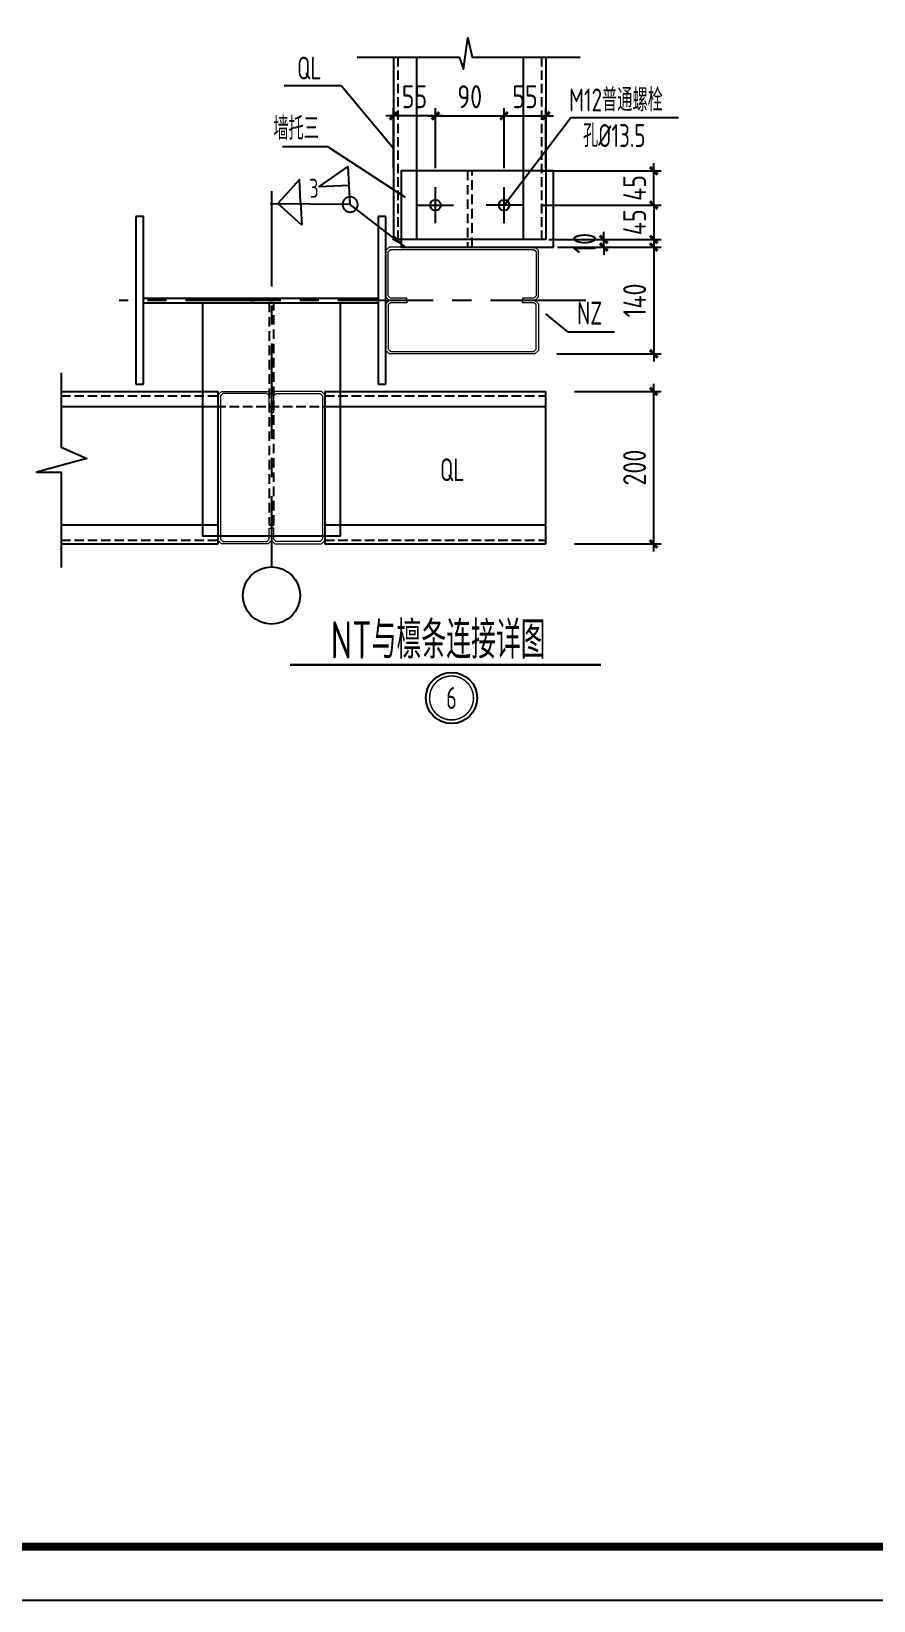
# Model space of a CAD drawing. Extents: x 180850 to 1399066, y 113487 to 334416.
# Drawn here: x 1126225 to 1148321, y 136382 to 177543 of the extents above; entities that cross this region are included whole.
import ezdxf
from ezdxf.enums import TextEntityAlignment as Align

# ---------------------------------------------------------------- set-up
doc = ezdxf.new("R2010")
doc.units = 0
doc.header["$LTSCALE"] = 1000
for name, pattern in [('CENTERX2', [4, 2.5, -0.5, 0.5, -0.5]), ('CONTINOUS', [0]), ('DASH', [0.35, 0.25, -0.1]), ('DASHED', [0.75, 0.5, -0.25])]:
    doc.linetypes.add(name, pattern=pattern)
for name, color, linetype in [('4', 4, 'CONTINOUS'), ('AXIS', 3, 'Continuous'), ('BEAM', 4, 'Continuous'), ('GZ', 50, 'Continuous'), ('PUB_TEXT', 7, 'Continuous'), ('PUB_TITLE', 4, 'Continuous'), ('PZ', 202, 'Continuous'), ('STXT_HF', 7, 'Continuous'), ('STXT_HF_TEXT', 7, 'Continuous'), ('THIN', 7, 'Continuous'), ('板', 243, 'Continuous'), ('框线', 252, 'Continuous')]:
    doc.layers.add(name, color=color, linetype=linetype)
doc.layers.add('檩条', color=30, linetype='Continuous', lineweight=5)
doc.styles.get("Standard").update_dxf_attribs({"font": 'gbenor.shx', "bigfont": 'gbcbig.shx'})
doc.styles.add('TSSD_Dimension', font='Tssdeng.shx', dxfattribs={"width": 0.8, "bigfont": 'hztxt.shx'})
doc.styles.add('TSSD_Num', font='Tssdeng.shx', dxfattribs={"width": 0.7, "bigfont": 'hztxt.shx'})
doc.styles.add('标准字体', font='tssdeng.shx', dxfattribs={"width": 0.7, "bigfont": 'tssdchn.shx'})
doc.dimstyles.new('TSSD_20_200', dxfattribs={"dimtxt": 600, "dimasz": 200, "dimexe": 200, "dimexo": 500, "dimgap": 200, "dimtad": 1, "dimdec": 0, "dimlfac": 0.05, "dimzin": 0, "dimdsep": 46, "dimtxsty": 'TSSD_Dimension', "dimblk": 'ARCHTICK', "dimblk1": 'ARCHTICK', "dimblk2": 'ARCHTICK', "dimcen": 0, "dimdle": 200, "dimclrt": 7, "dimadec": 0, "dimazin": 0, "dimtfac": 1, "dimtdec": 0, "dimtix": 1, "dimtmove": 2, "dimatfit": 3, "dimfxl": 1, "dimtolj": 1, "dimtzin": 0, "dimarcsym": 0})
doc.dimstyles.new('TSSD_LEADER_STYLE_400.0', dxfattribs={"dimtxt": 1200, "dimasz": 400, "dimexe": 400, "dimexo": 1000, "dimgap": 0.09, "dimtad": 0, "dimtih": 1, "dimtoh": 1, "dimdec": 4, "dimzin": 0, "dimdsep": 46, "dimtxsty": 'Standard', "dimcen": 0.09, "dimdle": 400, "dimclrt": 7, "dimadec": 0, "dimazin": 0, "dimtfac": 1, "dimtdec": 4, "dimtofl": 0, "dimtmove": 0, "dimatfit": 3, "dimfxl": 1, "dimtolj": 1, "dimtzin": 0, "dimarcsym": 0})

# ---------------------------------------------------------------- blocks, each defined once
blk = doc.blocks.new('ts_idx2')
at = {"color": 0, "linetype": 'ByBlock', "lineweight": -2, "const_width": 0.0333}
blk.add_lwpolyline([(-0.5, 0, 1), (0.5, 0, 1)], format="xyb", close=True, dxfattribs=at)
at = {"color": 0, "linetype": 'ByBlock', "lineweight": -2}
blk.add_circle((0, 0), 0.583, dxfattribs=at)
at = {"color": 0, "linetype": 'ByBlock', "lineweight": -2, "style": 'TSSD_Num', "width": 0.7}
blk.add_attdef('A', text='', height=0.5, dxfattribs=at).set_placement((0, 0), align=Align.MIDDLE_CENTER)
blk = doc.blocks.new('_WELD001')
at = {"linetype": 'ByBlock'}
h = blk.add_hatch(color=0, dxfattribs=at)
h.paths.add_polyline_path([(0.8, 0.5), (0, 1), (0, 0.5)], flags=16)
edge = h.paths.add_edge_path()
edge.add_line((0.8, 0.5), (0, 1))
edge.add_line((0, 0.5), (0.8, 0.5))
edge.add_line((0, 0), (0, 1))
at = {"color": 0, "linetype": 'ByBlock'}
for p, q in [((0, 0), (0, 1)), ((0.8, 0.5), (0, 1)), ((0, 0.5), (0.8, 0.5))]:
    blk.add_line(p, q, dxfattribs=at)
blk = doc.blocks.new('_WELD003')
at = {"color": 0, "linetype": 'ByBlock'}
blk.add_circle((0, 0), 0.5, dxfattribs=at)
blk = doc.blocks.new('_WELD004')
at = {"color": 0, "linetype": 'ByBlock'}
for p, q in [((0, 1), (1, 0)), ((0, 0), (0, 1))]:
    blk.add_line(p, q, dxfattribs=at)
blk = doc.blocks.new('_ArchTick')
at = {"color": 0, "linetype": 'ByBlock', "const_width": 0.4}
blk.add_lwpolyline([(-0.5, -0.5), (0.5, 0.5)], dxfattribs=at)
blk = doc.blocks.new('*D835')
at = {"layer": 'AXIS', "color": 0, "linetype": 'ByBlock', "lineweight": -2, "transparency": 16777216}
for p, q in [((1135725, 173958), (1135725, 175529)), ((1136825, 173958), (1136825, 175529)), ((1137025, 175329), (1135525, 175329))]:
    blk.add_line(p, q, dxfattribs=at)
at = {"layer": 'Defpoints', "color": 0, "linetype": 'ByBlock', "transparency": 16777216}
for p in [(1135725, 175329), (1135725, 173458), (1136825, 173458)]:
    blk.add_point(p, dxfattribs=at)
at = {"layer": 'AXIS', "color": 0, "linetype": 'ByBlock', "lineweight": -2, "transparency": 16777216, "xscale": 200, "yscale": 200, "zscale": 200, "rotation": 180}
blk.add_blockref('_ArchTick', (1135725, 175329), dxfattribs=at)
at = {"layer": 'AXIS', "color": 0, "linetype": 'ByBlock', "lineweight": -2, "transparency": 16777216, "xscale": 200, "yscale": 200, "zscale": 200}
blk.add_blockref('_ArchTick', (1136825, 175329), dxfattribs=at)
at = {"layer": 'AXIS', "color": 7, "linetype": 'ByBlock', "transparency": 16777216, "insert": (1136275, 175829), "char_height": 600, "attachment_point": 5, "style": 'TSSD_Dimension'}
blk.add_mtext('\\A1;55', dxfattribs=at)
blk = doc.blocks.new('*D836')
at = {"layer": 'AXIS', "color": 0, "linetype": 'ByBlock', "lineweight": -2, "transparency": 16777216}
for p, q in [((1136825, 173958), (1136825, 175529)), ((1138625, 173958), (1138625, 175529)), ((1136625, 175329), (1138825, 175329))]:
    blk.add_line(p, q, dxfattribs=at)
at = {"layer": 'Defpoints', "color": 0, "linetype": 'ByBlock', "transparency": 16777216}
for p in [(1138625, 175329), (1136825, 173458), (1138625, 173458)]:
    blk.add_point(p, dxfattribs=at)
at = {"layer": 'AXIS', "color": 0, "linetype": 'ByBlock', "lineweight": -2, "transparency": 16777216, "xscale": 200, "yscale": 200, "zscale": 200, "rotation": 180}
blk.add_blockref('_ArchTick', (1136825, 175329), dxfattribs=at)
at = {"layer": 'AXIS', "color": 0, "linetype": 'ByBlock', "lineweight": -2, "transparency": 16777216, "xscale": 200, "yscale": 200, "zscale": 200}
blk.add_blockref('_ArchTick', (1138625, 175329), dxfattribs=at)
at = {"layer": 'AXIS', "color": 7, "linetype": 'ByBlock', "transparency": 16777216, "insert": (1137725, 175829), "char_height": 600, "attachment_point": 5, "style": 'TSSD_Dimension'}
blk.add_mtext('\\A1;90', dxfattribs=at)
blk = doc.blocks.new('*D837')
at = {"layer": 'AXIS', "color": 0, "linetype": 'ByBlock', "lineweight": -2, "transparency": 16777216}
for p, q in [((1138625, 173958), (1138625, 175529)), ((1139725, 173958), (1139725, 175529)), ((1138425, 175329), (1139925, 175329))]:
    blk.add_line(p, q, dxfattribs=at)
at = {"layer": 'Defpoints', "color": 0, "linetype": 'ByBlock', "transparency": 16777216}
for p in [(1139725, 175329), (1138625, 173458), (1139725, 173458)]:
    blk.add_point(p, dxfattribs=at)
at = {"layer": 'AXIS', "color": 0, "linetype": 'ByBlock', "lineweight": -2, "transparency": 16777216, "xscale": 200, "yscale": 200, "zscale": 200, "rotation": 180}
blk.add_blockref('_ArchTick', (1138625, 175329), dxfattribs=at)
at = {"layer": 'AXIS', "color": 0, "linetype": 'ByBlock', "lineweight": -2, "transparency": 16777216, "xscale": 200, "yscale": 200, "zscale": 200}
blk.add_blockref('_ArchTick', (1139725, 175329), dxfattribs=at)
at = {"layer": 'AXIS', "color": 7, "linetype": 'ByBlock', "transparency": 16777216, "insert": (1139175, 175829), "char_height": 600, "attachment_point": 5, "style": 'TSSD_Dimension'}
blk.add_mtext('\\A1;55', dxfattribs=at)
blk = doc.blocks.new('*D838')
at = {"layer": 'AXIS', "color": 0, "linetype": 'ByBlock', "lineweight": -2, "transparency": 16777216}
for p, q in [((1139597, 173886), (1142751, 173886)), ((1142551, 173886), (1142551, 174086)), ((1142551, 172986), (1142551, 173886)), ((1139597, 172986), (1142751, 172986)), ((1142551, 172986), (1142551, 172786))]:
    blk.add_line(p, q, dxfattribs=at)
at = {"layer": 'Defpoints', "color": 0, "linetype": 'ByBlock', "transparency": 16777216}
for p in [(1139097, 173886), (1142551, 173886), (1139097, 172986)]:
    blk.add_point(p, dxfattribs=at)
at = {"layer": 'AXIS', "color": 0, "linetype": 'ByBlock', "lineweight": -2, "transparency": 16777216, "xscale": 200, "yscale": 200, "zscale": 200}
for p, rotation in [((1142551, 173886), 270), ((1142551, 172986), 90)]:
    blk.add_blockref('_ArchTick', p, dxfattribs=dict(at, rotation=rotation))
at = {"layer": 'AXIS', "color": 7, "linetype": 'ByBlock', "transparency": 16777216, "insert": (1142051, 173436), "char_height": 600, "attachment_point": 5, "rotation": 90, "style": 'TSSD_Dimension'}
blk.add_mtext('\\A1;45', dxfattribs=at)
blk = doc.blocks.new('*D781')
at = {"layer": 'AXIS', "color": 0, "linetype": 'ByBlock', "lineweight": -2, "transparency": 16777216}
for p, q in [((1139797, 172986), (1142751, 172986)), ((1142551, 172986), (1142551, 173186)), ((1142551, 172986), (1142551, 172086)), ((1139797, 172086), (1142751, 172086)), ((1142551, 172086), (1142551, 171886))]:
    blk.add_line(p, q, dxfattribs=at)
at = {"layer": 'Defpoints', "color": 0, "linetype": 'ByBlock', "transparency": 16777216}
for p in [(1139297, 172986), (1139297, 172086), (1142551, 172086)]:
    blk.add_point(p, dxfattribs=at)
at = {"layer": 'AXIS', "color": 0, "linetype": 'ByBlock', "lineweight": -2, "transparency": 16777216, "xscale": 200, "yscale": 200, "zscale": 200}
for p, rotation in [((1142551, 172986), 270), ((1142551, 172086), 90)]:
    blk.add_blockref('_ArchTick', p, dxfattribs=dict(at, rotation=rotation))
at = {"layer": 'AXIS', "color": 7, "linetype": 'ByBlock', "transparency": 16777216, "insert": (1142051, 172536), "char_height": 600, "attachment_point": 5, "rotation": 90, "style": 'TSSD_Dimension'}
blk.add_mtext('\\A1;45', dxfattribs=at)
blk = doc.blocks.new('*D839')
at = {"layer": 'AXIS', "color": 0, "linetype": 'ByBlock', "lineweight": -2, "transparency": 16777216}
for p, q in [((1140225, 172086), (1141441, 172086)), ((1141241, 172086), (1141241, 172286)), ((1141241, 171886), (1141241, 172086)), ((1140025, 171886), (1141441, 171886)), ((1141241, 171886), (1141241, 171686))]:
    blk.add_line(p, q, dxfattribs=at)
at = {"layer": 'Defpoints', "color": 0, "linetype": 'ByBlock', "transparency": 16777216}
for p in [(1139725, 172086), (1141241, 172086), (1139525, 171886)]:
    blk.add_point(p, dxfattribs=at)
at = {"layer": 'AXIS', "color": 0, "linetype": 'ByBlock', "lineweight": -2, "transparency": 16777216, "xscale": 200, "yscale": 200, "zscale": 200}
for p, rotation in [((1141241, 172086), 270), ((1141241, 171886), 90)]:
    blk.add_blockref('_ArchTick', p, dxfattribs=dict(at, rotation=rotation))
at = {"layer": 'AXIS', "color": 7, "linetype": 'ByBlock', "transparency": 16777216, "insert": (1140741, 171986), "char_height": 600, "attachment_point": 5, "rotation": 90, "style": 'TSSD_Dimension'}
blk.add_mtext('\\A1;10', dxfattribs=at)
blk = doc.blocks.new('*D691')
at = {"layer": 'AXIS', "color": 0, "linetype": 'ByBlock', "lineweight": -2, "transparency": 16777216}
for p, q in [((1142551, 172086), (1142551, 168886)), ((1140025, 171886), (1142751, 171886)), ((1140010, 169086), (1142751, 169086))]:
    blk.add_line(p, q, dxfattribs=at)
at = {"layer": 'Defpoints', "color": 0, "linetype": 'ByBlock', "transparency": 16777216}
for p in [(1139525, 171886), (1139510, 169086), (1142551, 169086)]:
    blk.add_point(p, dxfattribs=at)
at = {"layer": 'AXIS', "color": 0, "linetype": 'ByBlock', "lineweight": -2, "transparency": 16777216, "xscale": 200, "yscale": 200, "zscale": 200}
for p, rotation in [((1142551, 171886), 90), ((1142551, 169086), 270)]:
    blk.add_blockref('_ArchTick', p, dxfattribs=dict(at, rotation=rotation))
at = {"layer": 'AXIS', "color": 7, "linetype": 'ByBlock', "transparency": 16777216, "insert": (1142051, 170486), "char_height": 600, "attachment_point": 5, "rotation": 90, "style": 'TSSD_Dimension'}
blk.add_mtext('\\A1;140', dxfattribs=at)
blk = doc.blocks.new('*D692')
at = {"layer": 'AXIS', "color": 0, "linetype": 'ByBlock', "lineweight": -2, "transparency": 16777216}
for p, q in [((1140475, 168101), (1142750, 168101)), ((1142550, 168301), (1142550, 163901)), ((1140475, 164101), (1142750, 164101))]:
    blk.add_line(p, q, dxfattribs=at)
at = {"layer": 'Defpoints', "color": 0, "linetype": 'ByBlock', "transparency": 16777216}
for p in [(1139975, 168101), (1139975, 164101), (1142550, 164101)]:
    blk.add_point(p, dxfattribs=at)
at = {"layer": 'AXIS', "color": 0, "linetype": 'ByBlock', "lineweight": -2, "transparency": 16777216, "xscale": 200, "yscale": 200, "zscale": 200}
for p, rotation in [((1142550, 168101), 90), ((1142550, 164101), 270)]:
    blk.add_blockref('_ArchTick', p, dxfattribs=dict(at, rotation=rotation))
at = {"layer": 'AXIS', "color": 7, "linetype": 'ByBlock', "transparency": 16777216, "insert": (1142050, 166101), "char_height": 600, "attachment_point": 5, "rotation": 90, "style": 'TSSD_Dimension'}
blk.add_mtext('\\A1;200', dxfattribs=at)

msp = doc.modelspace()

# ---------------------------------------------------------------- linework, layer by layer
at = {"color": 8, "linetype": 'CENTERX2'}
for p, q in [((1132524.87, 173353.72), (1132524.87, 163499.9)), ((1140767.43, 170486.17), (1128527.84, 170486.34))]:
    msp.add_line(p, q, dxfattribs=at)
at = {"color": 3, "const_width": 64.9}
msp.add_lwpolyline([(1133009.68, 160926.69), (1141164.6, 160926.69)], dxfattribs=at)
at = {"layer": '4', "color": 8, "linetype": 'DASH'}
for p, q in [((1135838.7, 176869.82), (1135838.75, 172086.24)), ((1139604.87, 176869.82), (1139604.87, 172086.24)), ((1127001.94, 167987.16), (1131124.87, 167987.14)), ((1133924.87, 167987.13), (1139724.9, 167987.11)), ((1130724.87, 167700.99), (1134324.87, 167700.99)), ((1127001.94, 164195.99), (1131124.87, 164195.99)), ((1133924.87, 164195.99), (1139724.9, 164195.99))]:
    msp.add_line(p, q, dxfattribs=at)
at = {"layer": 'AXIS', "color": 2, "linetype": 'ByBlock'}
for p, q in [((1135724.87, 176869.82), (1135724.87, 172086.24)), ((1136324.87, 176869.82), (1136324.87, 172086.24)), ((1139124.87, 176869.82), (1139124.87, 172086.24)), ((1139724.87, 176869.82), (1139724.87, 172086.24)), ((1139724.87, 172086.24), (1135724.87, 172086.24)), ((1127001.94, 168100.99), (1131124.87, 168100.99)), ((1133924.87, 168100.99), (1139724.9, 168100.99)), ((1139724.76, 164100.99), (1139724.76, 168100.99)), ((1127001.94, 167700.99), (1131124.87, 167700.99)), ((1133924.87, 167700.99), (1139724.9, 167700.99)), ((1127001.94, 164600.99), (1131124.87, 164600.99)), ((1133924.87, 164600.99), (1139724.9, 164600.99)), ((1127001.94, 164100.99), (1131124.87, 164100.99)), ((1133924.87, 164100.99), (1139724.9, 164100.99))]:
    msp.add_line(p, q, dxfattribs=at)
at = {"layer": 'AXIS', "linetype": 'ByBlock'}
for p, q in [((1134363.49, 176114.24), (1132856.13, 176114.24)), ((1134363.49, 176114.24), (1135724.87, 174476.24)), ((1138624.87, 172986.24), (1140380.87, 175281.24)), ((1140380.87, 175281.24), (1143202.79, 175281.24)), ((1134001.41, 174517.17), (1132813.74, 174517.17)), ((1136043.32, 173187.69), (1134001.41, 174517.17)), ((1140300.19, 169665.58), (1139724.86, 170134.24)), ((1140300.19, 169665.58), (1141520.51, 169665.58))]:
    msp.add_line(p, q, dxfattribs=at)
at = {"layer": 'AXIS', "color": 2, "linetype": 'ByBlock'}
for points in [[(1134774.87, 176869.82), (1137448.95, 176869.82), (1137563.6, 176554.82), (1137674.69, 177377.96), (1137786.45, 176869.82), (1140624.87, 176869.82)], [(1127001.94, 168589.08), (1127001.94, 166634.58), (1127677.09, 166338.66), (1126361.41, 165983.01), (1127001.94, 165977.61), (1127001.94, 163477.58)]]:
    msp.add_lwpolyline(points, dxfattribs=at)
at = {"layer": 'AXIS', "linetype": 'ByBlock'}
msp.add_circle((1132524.87, 162746.9), 753, dxfattribs=at)
at = {"layer": 'BEAM', "linetype": 'ByBlock'}
for p, q in [((1129167.26, 172686.24), (1128967.26, 172686.24)), ((1128967.26, 172686.24), (1128967.26, 168286.24)), ((1129167.26, 168286.24), (1129167.26, 172686.24)), ((1135524.87, 172686.24), (1135324.87, 172686.24)), ((1135324.87, 172686.24), (1135324.87, 168286.24)), ((1135524.87, 168286.24), (1135524.87, 172686.24)), ((1129167.26, 170546.24), (1135324.87, 170546.24)), ((1129167.26, 170426.24), (1135324.87, 170426.24)), ((1132084.87, 170426.24), (1131964.87, 170426.24)), ((1132584.87, 170426.24), (1132464.87, 170426.24)), ((1128967.26, 168286.24), (1129167.26, 168286.24)), ((1135324.87, 168286.24), (1135524.87, 168286.24))]:
    msp.add_line(p, q, dxfattribs=at)
at = {"layer": 'GZ', "linetype": 'ByBlock'}
for p, q in [((1131124.87, 164100.99), (1131124.87, 168100.99)), ((1133924.87, 168100.99), (1133924.87, 164100.99))]:
    msp.add_line(p, q, dxfattribs=at)
at = {"layer": 'PUB_TITLE'}
msp.add_lwpolyline([(1041333.16, 220381.89), (1189933.16, 220381.89), (1189933.16, 136381.97), (1041333.16, 136381.97)], close=True, dxfattribs=at)
at = {"layer": 'PUB_TITLE', "const_width": 212.12}
msp.add_lwpolyline([(1044868.51, 137796.11), (1044868.51, 218967.75), (1188519.02, 218967.75), (1188519.02, 137796.11)], close=True, dxfattribs=at)
at = {"layer": 'PZ'}
msp.add_lwpolyline([(1139924.79, 171886.23), (1139924.9, 173886.23), (1135924.9, 173886.25), (1135924.8, 171886.25)], close=True, dxfattribs=at)
for centre in [(1136824.87, 172986.24), (1138624.87, 172986.24)]:
    msp.add_circle(centre, 140, dxfattribs=at)
at = {"layer": 'STXT_HF'}
msp.add_line((1134587.89, 173002.98), (1132487.26, 173021.09), dxfattribs=at)
at = {"layer": '板', "linetype": 'DASHED', "ltscale": 0.5}
for p, q in [((1137784.87, 173886.24), (1137664.87, 173886.24)), ((1137664.87, 173886.24), (1137664.87, 171886.24)), ((1137784.87, 171886.24), (1137784.87, 173886.24)), ((1132464.87, 170426.24), (1132464.87, 164600.99)), ((1132584.87, 164600.99), (1132584.87, 170426.24)), ((1132464.87, 164600.99), (1132584.87, 164600.99))]:
    msp.add_line(p, q, dxfattribs=at)
at = {"layer": '板', "ltscale": 0.5}
msp.add_lwpolyline([(1130724.87, 170426.24), (1134324.87, 170426.24), (1134324.87, 164300.99), (1130724.87, 164300.99)], close=True, dxfattribs=at)
at = {"layer": '框线'}
for p, q in [((1136824.87, 172514.1), (1136824.87, 173458.37)), ((1138624.87, 172514.1), (1138624.87, 173458.37)), ((1136352.73, 172986.24), (1137297, 172986.24)), ((1139097, 172986.24), (1138152.73, 172986.24))]:
    msp.add_line(p, q, dxfattribs=at)
at = {"layer": '檩条'}
for points in [[(1139113.39, 170546.24), (1139113.39, 170486.24), (1139434.86, 170486.24), (1139524.86, 170576.24), (1139524.86, 171796.24), (1139434.86, 171886.24), (1135614.87, 171886.24), (1135524.87, 171796.24), (1135524.87, 170576.24), (1135614.87, 170486.24), (1136071.23, 170486.24), (1136071.23, 170546.24), (1135644.87, 170546.24), (1135584.87, 170606.24), (1135584.87, 171766.24), (1135644.87, 171826.24), (1139404.86, 171826.24), (1139464.86, 171766.24), (1139464.86, 170606.24), (1139404.86, 170546.24), (1139113.39, 170546.24)], [(1139113.39, 170426.24), (1139113.39, 170486.24), (1139434.86, 170486.24), (1139524.86, 170396.24), (1139524.86, 169176.24), (1139434.86, 169086.24), (1135614.87, 169086.24), (1135524.87, 169176.24), (1135524.87, 170396.24), (1135614.87, 170486.24), (1136071.23, 170486.24), (1136071.23, 170426.24), (1135644.87, 170426.24), (1135584.87, 170366.24), (1135584.87, 169206.24), (1135644.87, 169146.24), (1139404.86, 169146.24), (1139464.86, 169206.24), (1139464.86, 170366.24), (1139404.86, 170426.24), (1139113.39, 170426.24)], [(1132464.87, 164512.46), (1132524.87, 164512.46), (1132524.87, 164190.99), (1132434.87, 164100.99), (1131214.87, 164100.99), (1131124.87, 164190.99), (1131124.87, 168010.98), (1131214.87, 168100.98), (1132434.87, 168100.98), (1132524.87, 168010.98), (1132524.87, 167554.62), (1132464.87, 167554.62), (1132464.87, 167980.98), (1132404.87, 168040.98), (1131244.87, 168040.98), (1131184.87, 167980.98), (1131184.87, 164220.99), (1131244.87, 164160.99), (1132404.87, 164160.99), (1132464.87, 164220.99), (1132464.87, 164512.46)], [(1132584.87, 164512.46), (1132524.87, 164512.46), (1132524.87, 164190.99), (1132614.87, 164100.99), (1133834.87, 164100.99), (1133924.87, 164190.99), (1133924.87, 168010.98), (1133834.87, 168100.98), (1132614.87, 168100.98), (1132524.87, 168010.98), (1132524.87, 167554.62), (1132584.87, 167554.62), (1132584.87, 167980.98), (1132644.87, 168040.98), (1133804.87, 168040.98), (1133864.87, 167980.98), (1133864.87, 164220.99), (1133804.87, 164160.99), (1132644.87, 164160.99), (1132584.87, 164220.99), (1132584.87, 164512.46)]]:
    msp.add_lwpolyline(points, close=True, dxfattribs=at)

# ---------------------------------------------------------------- block references
ref = msp.add_blockref('ts_idx2', (1137247.38, 160059.14), dxfattribs=dict(xscale=1152, yscale=1152, zscale=1152))
ref.add_attrib('1', '6', dxfattribs={"layer": 'THIN', "height": 576, "style": 'TSSD_Num', "width": 0.7}).set_placement((1137247.38, 160059.14), align=Align.MIDDLE_CENTER)
at = {"layer": 'STXT_HF'}
for name, p, xscale, yscale, zscale, rotation in [('_WELD001', (1134587.89, 173002.98), -999.9999999999928, 999.9999999999983, 999.9999999999983, 2.875709310698307), ('_WELD004', (1133286.26, 173061.23), -600.0000000000002, 600.0000000000002, 600.0000000000002, 2.875709310698307), ('_WELD004', (1133286.26, 173061.23), 600.0000000000002, 600.0000000000002, 600.0000000000002, 182.8757093106982), ('_WELD003', (1134587.89, 173002.98), -399.9999999999957, 399.999999999998, 399.999999999998, 2.875709310698307)]:
    msp.add_blockref(name, p, dxfattribs=dict(at, xscale=xscale, yscale=yscale, zscale=zscale, rotation=rotation))

# ---------------------------------------------------------------- texts
at = {"layer": 'PUB_TEXT', "style": '标准字体', "width": 0.7}
for s, height, p in [('QL', 600, (1133196.66, 176281.3)), ('M12普通螺栓', 600, (1140330.75, 175445.24)), ('墙托三', 600, (1132572.76, 174699.17)), ('孔%%c13.5', 600, (1140696.92, 174510.24)), ('NZ', 600, (1140541.94, 169852.16)), ('QL', 600, (1136946.16, 165745.32)), ('NT与檩条连接详图', 980, (1134074.8, 161089.17))]:
    msp.add_text(s, height=height, dxfattribs=at).set_placement(p)
at = {"layer": 'STXT_HF_TEXT', "style": '标准字体', "width": 0.7}
msp.add_text('3', height=500, rotation=2.875709, dxfattribs=at).set_placement((1133532.84, 173173.74))

# ---------------------------------------------------------------- dimensions: what is measured, and where the dimension line sits
at = {"layer": 'AXIS', "linetype": 'ByBlock'}
for base, p1, p2, angle, picture, middle in [((1135724.87, 175329.15), (1136824.87, 173458.37), (1135724.87, 173458.37), 180, '*D835', (1136274.87, 175829.15)), ((1138624.87, 175329.15), (1136824.87, 173458.37), (1138624.87, 173458.37), 180, '*D836', (1137724.87, 175829.15)), ((1139724.87, 175329.15), (1138624.87, 173458.37), (1139724.87, 173458.37), 180, '*D837', (1139174.87, 175829.15)), ((1142551.16, 173886.24), (1139097, 172986.24), (1139097, 173886.24), 90, '*D838', (1142051.16, 173436.24)), ((1142551.16, 172086.24), (1139297, 172986.24), (1139297, 172086.24), 90, '*D781', (1142051.16, 172536.24)), ((1142551.16, 169086.25), (1139524.87, 171886.24), (1139509.73, 169086.25), 90, '*D691', (1142051.16, 170486.25)), ((1141240.97, 172086.24), (1139524.87, 171886.24), (1139724.87, 172086.24), 90, '*D839', (1140740.97, 171986.24)), ((1142550.29, 164100.99), (1139974.9, 168100.99), (1139974.9, 164100.99), 90, '*D692', (1142050.29, 166100.99))]:
    dim = msp.add_linear_dim(base=base, p1=p1, p2=p2, angle=angle, dimstyle='TSSD_20_200', dxfattribs=at)
    dim.commit()
    dim.dimension.update_dxf_attribs({"geometry": picture, "text_midpoint": middle})

# ---------------------------------------------------------------- leaders
at = {"layer": 'STXT_HF'}
msp.add_leader([(1136040.06, 171886.24), (1134587.89, 173002.98)], dimstyle='TSSD_LEADER_STYLE_400.0', dxfattribs=at)

doc.saveas('drawing.dxf')
